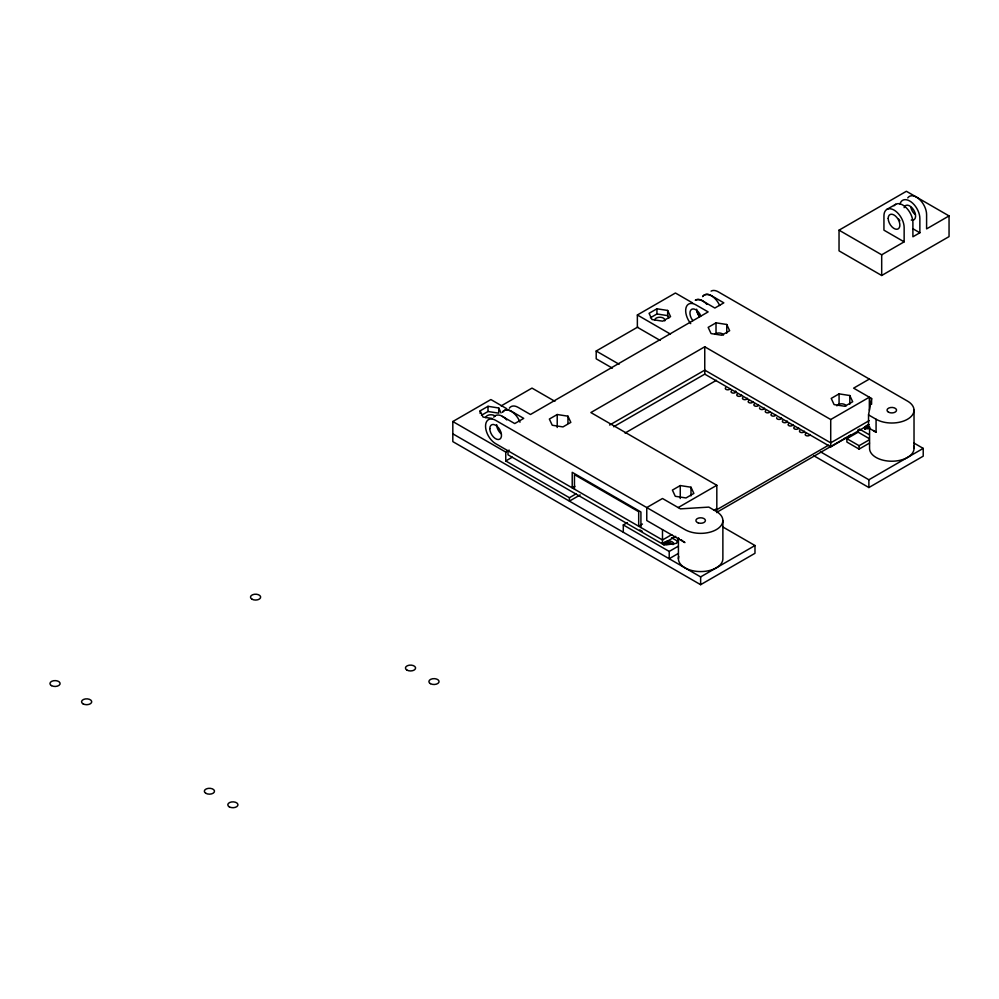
<?xml version="1.0" encoding="UTF-8"?>
<svg xmlns="http://www.w3.org/2000/svg" width="999" height="999" viewBox="0 0 999 999"><rect width="100%" height="100%" fill="white"/><g stroke="black" fill="none" stroke-linecap="round" stroke-linejoin="round"><path stroke-width="1.5" d="M869.105 438.524L858.116 432.18L846.89 438.661L846.89 442.045L859.09 449.1L859.09 445.704L869.068 439.947M868.531 414.897L876.073 419.255L876.073 432.217L868.531 427.859L868.531 414.897L871.59 398.514L853.621 388.149L869.342 379.071M678.883 538.336L676.585 543.294L665.846 544.954L661.925 542.682M722.689 526.885L754.982 545.529L754.982 553.309L700.636 584.69L452.822 441.62L452.822 421.528L490.884 399.55L506.755 408.728M660.102 340.397L637.362 327.272L637.362 314.985L675.424 293.007L692.619 302.947M480.144 413.449L480.144 410.851L487.999 406.318L498.738 407.979L501.036 412.937M656.942 308.791L649.075 313.324L651.96 319.518L662.687 321.178L670.554 316.646L667.669 310.452L656.942 308.791L656.942 313.973L650.386 317.757M481.456 415.284L487.999 411.501L498.738 413.161L498.738 407.979M501.123 405.919L531.992 388.099L554.895 401.323M612.375 368.144L596.203 358.816L596.203 351.024L637.812 327.01M839.035 230.17L906.393 191.284L949.05 215.921L949.05 236.601L881.692 275.487L839.035 250.861L839.035 230.17L881.692 254.807L904.145 241.845L904.145 227.585A14.286 8.254 60 0 0 894.043 210.077A14.286 8.254 60 0 0 883.94 215.921L883.94 230.17L904.145 241.845M886.9 209.378L895.653 204.32M557.217 414.523L549.363 419.056L552.235 425.249L562.974 426.91L570.829 422.377L567.956 416.183L557.217 414.523L557.217 427.485M716.021 322.827L708.166 327.372L711.051 333.566L721.778 335.227L729.645 330.694L726.76 324.488L716.021 322.827L716.021 334.353M452.822 421.528L505.756 452.085L509.178 450.112M505.756 452.085L505.756 460.964L512.325 457.167M869.342 410.177L869.342 397.215L830.718 419.518L704.757 346.79L590.859 412.55L716.82 485.277L716.82 512.624M899.999 204.021A14.286 8.254 60 0 1 911.076 201.873A14.286 8.254 60 0 1 919.867 218.506L919.867 232.767L912.899 236.788L912.899 222.527A14.286 8.254 60 0 0 905.406 206.93A14.286 8.254 60 0 0 894.043 205.806M949.05 215.921L926.597 228.883L926.597 214.623A14.286 8.254 60 0 0 919.105 199.026A14.286 8.254 60 0 0 907.741 197.902M609.615 425.05L704.757 370.13L830.718 442.844L869.155 420.654M613.636 426.748L704.757 374.138L830.718 446.865L869.155 424.675M625.037 433.054L716.408 380.294M574.912 486.313L572.215 487.862L572.215 472.315L640.921 511.975L640.921 527.534M505.756 460.964L569.418 497.714L576.123 493.843M580.157 494.93L569.418 501.123L569.418 497.714M680.257 485.564L672.402 490.097L675.274 496.291L686.013 497.952L693.868 493.419L690.996 487.225L680.257 485.564L680.257 498.526M839.073 393.868L831.218 398.414L834.09 404.607L844.829 406.268L852.684 401.735L849.812 395.529L839.073 393.868L839.073 405.394M623.301 532.217L623.301 524.937L627.335 522.602M642.457 524.063L638.686 526.236L638.686 511.725L574.462 474.65L574.462 489.16M678.196 507.567L716.82 485.277M671.753 534.627L662.487 539.984L495.654 443.668A14.286 8.254 60 0 1 485.551 426.161A14.286 8.254 60 0 1 495.654 420.329L684.939 529.607A22.228 12.837 0 0 0 716.37 529.607A22.228 12.837 0 0 0 716.37 511.463L708.828 507.105L680.444 508.866L662.487 498.501L646.765 507.567L646.765 520.529L684.939 542.569A22.228 12.837 0 0 1 681.405 539.91M714.173 510.139L716.82 508.603M717.157 509.502L828.683 445.117M717.157 512.1L850.174 435.302M508.004 450.799L508.004 454.807L662.487 543.993L675.736 536.351M623.301 524.937L669.218 551.436L678.383 546.141M678.383 553.421L669.218 558.716L669.218 551.436M859.09 449.1L869.542 443.057M452.822 433.816L700.636 576.898L754.982 545.529M820.441 451.798L868.88 479.77L923.213 448.389L923.213 456.168L868.88 487.537L813.71 455.694M870.017 428.371L866.957 428.846L864.335 427.335M656.942 313.973L667.669 315.634L668.818 318.107M492.22 418.481L483.017 417.058L480.144 410.851M913.123 228.883L919.867 232.767M913.785 442.957L923.213 448.389M859.34 428.996L869.105 434.627M637.362 314.985L670.441 334.091M846.89 438.661L859.09 445.704M596.203 351.024L619.105 364.248M502.385 416.446L514.735 423.564L523.726 418.381L511.376 411.251A14.286 8.254 60 0 0 502.622 412.038M671.603 537.749L678.146 541.52M639.772 529.895L642.394 531.406M914.023 410.177L914.023 448.389M881.692 254.807L881.692 275.487M871.59 398.514L871.59 404.27M869.567 427.597L869.567 448.389A22.228 12.837 0 0 0 893.73 461.176A22.228 12.837 0 0 0 913.685 446.153M868.88 479.77L868.88 487.537M858.116 429.582L858.116 432.18M849.812 395.529L849.812 404.17M830.718 419.518L830.718 446.865M726.76 324.488L726.76 333.142M722.876 520.529L722.876 558.741A22.228 12.837 0 0 1 698.713 571.528A22.228 12.837 0 0 1 678.758 556.505M704.757 346.79L704.757 374.138M700.636 576.898L700.636 584.69M690.996 487.225L690.996 495.866M678.421 537.949L678.421 558.741M667.669 310.452L667.669 315.634M662.487 529.607L662.487 543.993M567.956 416.183L567.956 423.389M487.999 406.318L487.999 411.501M695.504 300.112A14.286 8.254 60 0 1 706.917 304.383M699.725 316.646A8.254 4.77 60 0 1 697.002 310.976M702.647 296.553A14.286 8.254 60 0 1 719.68 305.519M654.732 320.167A5.082 2.935 0 0 1 660.476 317.257A5.082 2.935 0 0 1 664.722 320.929M663.823 545.279A5.082 2.935 0 0 1 668.069 543.131A5.082 2.935 0 0 1 673.126 544.567A5.082 2.935 0 0 0 664.298 544.605M663.823 543.181A5.082 2.935 0 0 1 665.134 541.87M666.183 541.408A5.082 2.935 0 0 1 673.813 543.943M864.922 429.17A5.082 2.935 0 0 1 868.518 427.097M865.434 429.308A5.082 2.935 0 0 1 865.434 426.373M866.233 425.761A5.082 2.935 0 0 1 868.518 425M876.073 419.255A22.228 12.837 0 0 0 907.517 419.255A22.228 12.837 0 0 0 907.517 401.111L718.231 291.82A14.286 8.254 60 0 0 711.088 291.121M876.073 432.217A22.228 12.837 0 0 1 873.588 430.507M836.925 405.844A4.758 2.747 0 0 1 841.52 403.808A4.758 2.747 0 0 1 846.128 405.844M850.361 435.015A9.203 5.32 0 0 1 843.693 438.686M714.735 334.365A4.758 2.747 0 0 1 719.48 333.017A4.758 2.747 0 0 1 723.463 335.027M702.747 296.491A14.286 8.254 60 0 1 711.488 295.716L723.838 302.847L714.859 308.029L702.509 300.899A14.286 8.254 60 0 0 695.366 300.187M493.756 417.157A14.286 8.254 60 0 1 506.78 419.93M509.353 408.141A14.286 8.254 60 0 1 518.106 407.367L530.457 414.498L708.129 311.913L695.779 304.795A14.286 8.254 60 0 0 686.013 307.804A14.286 8.254 60 0 0 690.721 323.639M692.856 320.617A8.254 4.77 60 0 1 691.645 309.303A8.254 4.77 60 0 1 700.836 316.009M500.986 433.678A8.254 4.77 60 0 1 496.665 424.675M699.587 316.72A8.254 4.77 60 0 1 696.678 309.19M747.277 398.276A2.423 1.399 0 0 1 744.23 399.625A2.423 1.399 0 0 1 742.769 397.577M752.984 401.573A2.423 1.399 0 0 1 749.637 402.859A2.423 1.399 0 0 1 748.85 400.587M758.603 405.232A2.423 1.399 0 0 1 755.057 406.081A2.423 1.399 0 0 1 754.557 403.883M764.385 408.154A2.423 1.399 0 0 1 761.65 409.54A2.423 1.399 0 0 1 759.627 407.792M770.004 411.813A2.423 1.399 0 0 1 766.745 412.737A2.423 1.399 0 0 1 765.571 410.751M775.711 415.109A2.423 1.399 0 0 1 772.165 415.959A2.423 1.399 0 0 1 771.665 413.761M730.082 388.761A2.423 1.399 0 0 1 726.822 389.697A2.423 1.399 0 0 1 725.649 387.699M735.551 390.996A2.423 1.399 0 0 1 734.839 392.844A2.423 1.399 0 0 1 731.605 392.595A2.423 1.399 0 0 1 731.743 390.709M741.57 394.992A2.423 1.399 0 0 1 738.236 396.278A2.423 1.399 0 0 1 737.449 394.006M781.493 418.032A2.423 1.399 0 0 1 778.758 419.418A2.423 1.399 0 0 1 776.735 417.669M787.125 420.966A2.423 1.399 0 0 1 784.465 422.714A2.423 1.399 0 0 1 782.692 420.629M792.906 424.625A2.423 1.399 0 0 1 789.56 425.911A2.423 1.399 0 0 1 788.773 423.638M798.613 427.909A2.423 1.399 0 0 1 795.266 429.208A2.423 1.399 0 0 1 794.48 426.923M804.307 431.206A2.423 1.399 0 0 1 801.26 432.555A2.423 1.399 0 0 1 799.799 430.507M810.014 434.503A2.423 1.399 0 0 1 806.668 435.789A2.423 1.399 0 0 1 805.881 433.516M864.884 429.208A5.082 2.935 0 0 1 869.792 427.035M502.509 412.1A14.286 8.254 60 0 1 520.004 422.202M485.801 417.707A5.082 2.935 0 0 1 489.56 414.872A5.082 2.935 0 0 1 495.279 416.233M899.874 220.854A8.254 4.77 60 0 1 898.663 219.081M904.12 207.667A8.254 4.77 60 0 1 913.885 210.29A8.254 4.77 60 0 1 911.263 220.067M914.984 214.423A8.254 4.77 60 0 1 910.851 207.28M888.423 412.125A4.758 2.747 0 0 0 896.39 410.889A4.758 2.747 0 0 0 890.559 407.53A4.758 2.747 0 0 0 888.423 412.125M489.81 428.621A8.254 4.77 60 0 0 498.576 439.523A8.254 4.77 60 0 0 498.576 427.847A8.254 4.77 60 0 0 489.81 428.621M205.819 793.306A5.082 2.935 0 0 0 214.323 791.995A5.082 2.935 0 0 0 208.104 788.398A5.082 2.935 0 0 0 205.819 793.306M229.283 806.855A5.082 2.935 0 0 0 237.787 805.544A5.082 2.935 0 0 0 231.568 801.947A5.082 2.935 0 0 0 229.283 806.855M430.382 683.641A5.082 2.935 0 0 0 438.886 682.329A5.082 2.935 0 0 0 432.667 678.733A5.082 2.935 0 0 0 430.382 683.641M406.93 670.104A5.082 2.935 0 0 0 415.422 668.781A5.082 2.935 0 0 0 409.203 665.197A5.082 2.935 0 0 0 406.93 670.104M251.973 599.2A5.082 2.935 0 0 0 260.477 597.889A5.082 2.935 0 0 0 254.258 594.293A5.082 2.935 0 0 0 251.973 599.2M51.436 685.614A5.082 2.935 0 0 0 59.94 684.29A5.082 2.935 0 0 0 53.721 680.706A5.082 2.935 0 0 0 51.436 685.614M83.042 703.845A5.082 2.935 0 0 0 91.546 702.534A5.082 2.935 0 0 0 85.315 698.938A5.082 2.935 0 0 0 83.042 703.845M698.276 522.914A4.758 2.747 0 0 0 705.419 520.529A4.758 2.747 0 0 0 698.276 518.156A4.758 2.747 0 0 0 698.276 522.914M888.198 218.381A8.254 4.77 60 0 0 896.965 229.27A8.254 4.77 60 0 0 896.965 217.595A8.254 4.77 60 0 0 888.198 218.381"/></g></svg>
